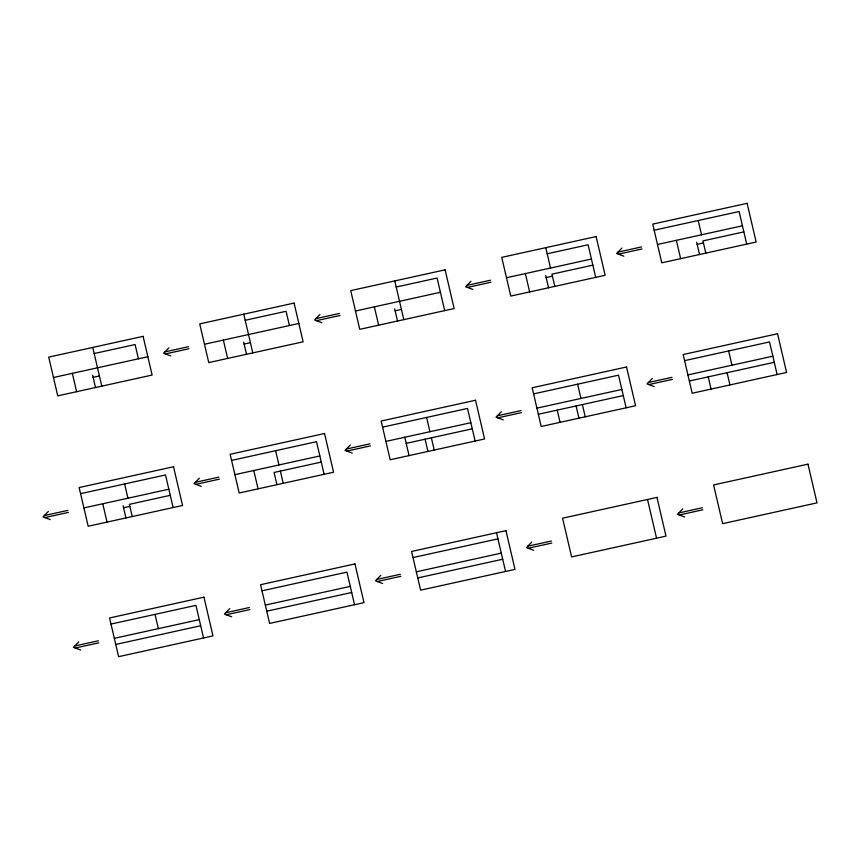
<?xml version="1.0" encoding="UTF-8"?>
<svg xmlns="http://www.w3.org/2000/svg" width="860" height="860" viewBox="0 0 860 860"><rect width="100%" height="100%" fill="white"/><g stroke="black" fill="none" stroke-linecap="round" stroke-linejoin="round"><path stroke-width="1.29" d="M168.925 347.795L163.583 353.256L170.817 355.943M48.343 511.463L43 516.924L50.245 519.612M319.931 314.534L314.588 320.006L321.823 322.693M199.348 478.214L194.005 483.675L201.251 486.362M78.765 641.883L73.422 647.343L80.668 650.031M470.936 281.285L465.593 286.745L472.828 289.433M350.353 444.953L345.01 450.414L352.256 453.112M229.77 608.633L224.428 614.094L231.673 616.781M621.941 248.035L616.599 253.496L623.833 256.183M501.358 411.704L496.016 417.164L503.261 419.852M380.776 575.372L375.433 580.833L382.678 583.521M652.364 378.443L647.021 383.904L654.266 386.602M531.781 542.122L526.438 547.583L533.684 550.271M682.786 508.862L677.443 514.323L684.689 517.01M94.192 353.535L135.084 344.537L138.417 358.803M245.197 320.285L286.09 311.277L289.422 325.542M396.202 287.036L437.095 278.027L444.706 310.632M547.207 253.775L588.1 244.767L595.711 277.371M654.17 230.222L739.105 211.517L746.716 244.122M164.916 351.89L188.512 346.698M315.921 318.63L339.517 313.438M466.926 285.38L490.522 280.188M617.932 252.13L641.528 246.927M53.471 377.508L147.855 356.717M204.476 344.247L298.861 323.467M355.481 310.998L440.427 292.292M506.486 277.737L591.433 259.032M657.491 244.487L742.438 225.782M165.389 353.933L188.985 348.73M316.394 320.673L339.99 315.48M467.399 287.423L490.995 282.22M618.404 254.162L642.001 248.97M592.852 265.149L551.959 274.157L554.808 286.38M743.857 231.888L702.964 240.897L705.813 253.13M93.127 377.336L99.416 375.96M244.132 344.086L250.421 342.699M395.138 310.836L401.426 309.45M546.143 277.576L552.432 276.189M697.148 244.326L703.437 242.939M80.571 493.661L165.507 474.946L173.118 507.55M231.576 460.401L316.512 441.696L324.123 474.301M382.582 427.151L467.517 408.435L475.128 441.04M533.587 393.891L618.523 375.186L626.134 407.79M684.592 360.641L769.528 341.936L777.139 374.541M44.333 515.559L67.929 510.367M195.338 482.31L218.934 477.106M346.344 449.049L369.94 443.857M497.349 415.799L520.945 410.596M648.354 382.539L671.95 377.346M83.893 507.916L168.839 489.211M234.898 474.666L319.845 455.961M385.904 441.406L470.85 422.701M536.909 408.156L621.855 389.451M687.914 374.906L772.861 356.19M44.806 517.602L68.402 512.399M195.811 484.341L219.407 479.149M346.816 451.091L370.413 445.899M497.822 417.831L521.418 412.639M648.827 384.581L672.423 379.389M170.258 495.328L129.365 504.336L132.214 516.559M321.264 462.078L274.082 472.462L276.931 484.696M406.21 443.362L472.269 428.817M538.338 414.273L623.274 395.568M689.344 381.012L774.279 362.307M123.55 507.755L129.838 506.368M110.994 624.07L195.94 605.365L203.541 637.97M261.999 590.82L346.945 572.115L354.546 604.72M413.004 557.559L497.951 538.854M74.755 645.978L98.352 640.786M225.761 612.728L249.357 607.525M376.766 579.468L400.362 574.276M527.771 546.218L551.367 541.015M678.776 512.958L702.373 507.765M114.326 638.335L199.262 619.63M265.332 605.085L350.267 586.38M416.337 571.825L501.272 553.12M75.239 648.021L98.835 642.818M226.244 614.76L249.841 609.568M377.25 581.51L400.846 576.308M528.255 548.25L551.851 543.058M679.26 515L702.856 509.797M115.745 644.452L200.692 625.747M266.75 611.191L351.697 592.486M417.756 577.942L502.702 559.236M698.212 220.525L701.534 234.78M728.635 350.934L731.957 365.199M696.675 242.283L699.524 254.506M727.098 372.702L729.946 384.925M676.368 240.327L680.647 258.666M708.221 376.863L711.07 389.085M647.526 499.488L656.556 538.21M545.777 247.658L550.529 268.041M577.63 384.194L580.951 398.459M582.381 404.565L585.23 416.799M545.67 275.544L548.519 287.767M576.092 405.952L578.941 418.186M525.363 273.587L529.642 291.927M557.216 410.113L560.064 422.335M496.521 532.748L505.551 571.459M394.772 280.919L403.802 319.63M426.625 417.444L429.946 431.709M431.376 437.826L434.225 450.049M394.665 308.794L397.513 321.017M425.087 439.213L427.936 451.435M374.358 306.837L378.637 325.177M404.781 437.256L409.059 455.596M243.767 314.169L252.797 352.89M275.619 450.704L278.941 464.97M280.371 471.076L283.219 483.309M243.659 342.043L246.508 354.277M223.353 340.087L227.631 358.437M253.775 470.506L258.054 488.846M92.762 347.429L101.792 386.14M124.614 483.954L127.936 498.219M155.036 614.373L158.369 628.638M92.654 375.304L95.503 387.527M123.077 505.723L125.925 517.946M72.347 373.348L76.626 391.687M102.77 503.767L107.048 522.106M143.093 336.346L48.719 357.126L57.749 395.847L152.134 375.057L143.093 336.346M294.098 303.085L199.724 323.876L208.754 362.587L303.139 341.807L294.098 303.085M445.104 269.836L350.729 290.615L359.76 329.337L454.144 308.546L445.104 269.836M596.109 236.575L501.735 257.366L510.765 296.077L605.15 275.297L596.109 236.575M747.114 203.325L652.74 224.105L661.77 262.827L756.155 242.036L747.114 203.325M173.526 466.754L79.142 487.545L88.171 526.255L182.556 505.476L173.526 466.754M324.532 433.504L230.147 454.284L239.177 493.006L333.562 472.226L324.532 433.504M475.537 400.244L381.152 421.035L390.182 459.756L484.567 438.965L475.537 400.244M626.542 366.994L532.157 387.774L541.187 426.495L635.572 405.716L626.542 366.994M777.547 333.744L683.163 354.524L692.192 393.246L786.577 372.455L777.547 333.744M203.949 597.173L109.564 617.964L118.605 656.674L212.979 635.895L203.949 597.173M354.954 563.923L260.569 584.703L269.61 623.425L363.984 602.634L354.954 563.923M505.959 530.663L411.575 551.453L420.615 590.164L514.99 569.384L505.959 530.663M656.965 497.413L562.58 518.193L571.62 556.914L665.995 536.124L656.965 497.413M807.97 464.153L713.585 484.943L722.626 523.654L817 502.874L807.97 464.153"/></g></svg>
